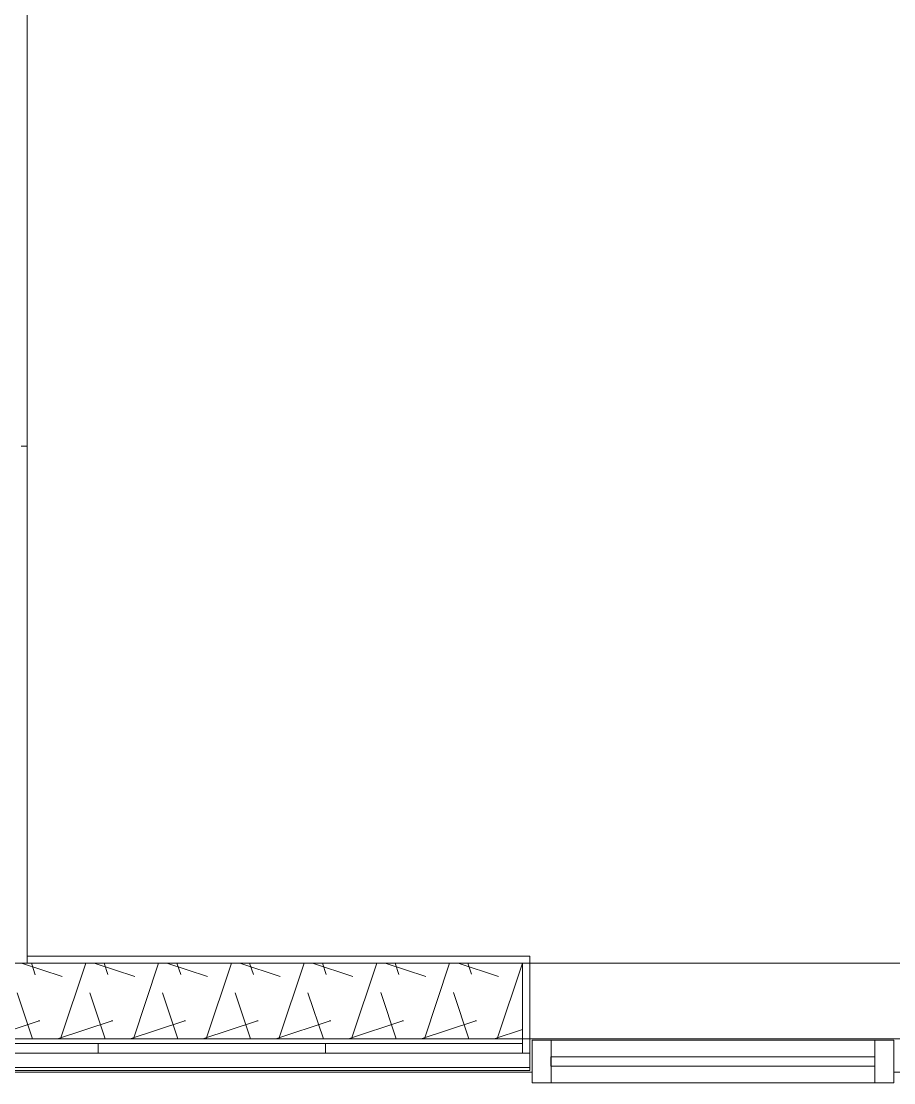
# Model space of a CAD drawing. Header units: inches. Extents: x 25369 to 33163, y -23509 to -20274.
# Drawn here: x 31675 to 31767.1, y -22799.9 to -22687.9 of the extents above; entities that cross this region are included whole.
import ezdxf

# ---------------------------------------------------------------- set-up
doc = ezdxf.new("R2010")
doc.units = ezdxf.units.IN
doc.header["$MEASUREMENT"] = 0
doc.linetypes.add('Grid Line 1_2_', pattern=[0.875, 0.5, -0.125, 0.125, -0.125])
for name, color, linetype, lineweight in [('A-GLAZ-CURT', 52, 'Continuous', 13), ('A-GLAZ-CWMG', 51, 'Continuous', 13), ('A-WALL', 113, 'Continuous', 13), ('A-WALL-PATT', 111, 'Continuous', 25), ('I-WALL', 2, 'Continuous', 13), ('L-SITE-WALL', 31, 'Continuous', 13), ('S-BEAM', 12, 'Continuous', 13), ('S-GRID', 1, 'Continuous', 9)]:
    doc.layers.add(name, color=color, linetype=linetype, lineweight=lineweight)

# ---------------------------------------------------------------- blocks, each defined once
blk = doc.blocks.new('Struct_Xcel_Sports Complex_rvt-2-Overall Floor Plan')
at = {"layer": 'L-SITE-WALL', "color": 43, "lineweight": 9}
blk.add_line((25797.83, -22798.8), (25244.39, -22798.8), dxfattribs=at)
blk = doc.blocks.new('Rectangular Mullion - Exterior 2_ x 4_5_-1142359-Overall Floor Plan')
at = {"layer": 'A-GLAZ-CWMG', "color": 7}
for p, q in [((-2, 1.5), (0, 1.5)), ((-2, -3), (-2, 1.5)), ((0, 1.5), (0, -3)), ((0, -3), (-2, -3))]:
    blk.add_line(p, q, dxfattribs=at)
blk = doc.blocks.new('Rectangular Mullion - Exterior 2_ x 4_5_-1142353-Overall Floor Plan')
at = {"layer": 'A-GLAZ-CWMG', "color": 7}
for p, q in [((0, 1.5), (-2, 1.5)), ((-2, 1.5), (-2, -3)), ((0, -3), (0, 1.5)), ((-2, -3), (0, -3))]:
    blk.add_line(p, q, dxfattribs=at)
blk = doc.blocks.new('Girt_C - 8_D-1405500-Overall Floor Plan')
at = {"layer": 'S-BEAM', "color": 43, "lineweight": 9}
for p, q in [((25836.27, -22787.3), (25797.58, -22787.3)), ((25797.58, -22795.3), (25836.27, -22795.3))]:
    blk.add_line(p, q, dxfattribs=at)
blk = doc.blocks.new('System Panel - INSULATED LOW-E GLAZING _SEE ELEVATIONS FOR U-FACTOR_ SHGC_ _ LT_-827454-Overall Floor Plan')
at = {"layer": 'A-GLAZ-CURT', "color": 7}
for p, q in [((17.09375, 1.25), (-17.09375, 1.25)), ((-17.09375, 1.25), (-17.09375, 0.25)), ((17.09375, 0.25), (17.09375, 1.25)), ((-17.09375, 0.25), (17.09375, 0.25))]:
    blk.add_line(p, q, dxfattribs=at)
at = {"layer": 'A-GLAZ-CURT', "color": 10, "lineweight": 9}
for p, q in [((-17.09375, 0.25), (-17.09375, 1.25)), ((17.09375, 1.25), (-17.09375, 1.25)), ((17.09375, 1.25), (17.09375, 0.25)), ((-17.09375, 0.25), (17.09375, 0.25))]:
    blk.add_line(p, q, dxfattribs=at)
blk = doc.blocks.new('Rectangular Mullion - Exterior 2_ x 4_5_-1060760-Overall Floor Plan')
at = {"layer": 'A-GLAZ-CWMG', "color": 43, "lineweight": 9}
for p, q in [((25834.02, -22795.43), (25799.83, -22795.43)), ((25834.02, -22799.93), (25799.83, -22799.93))]:
    blk.add_line(p, q, dxfattribs=at)

msp = doc.modelspace()

# ---------------------------------------------------------------- hatches: boundary and pattern name
at = {"layer": 'A-WALL-PATT', "lineweight": 9}
h = msp.add_hatch(dxfattribs=at)
h.set_pattern_fill('FP_17', color=253, style=0, pattern_type=2)
h.set_pattern_definition([(0, (5931.104, 0), (61.44, 15.36), [2.534, -43.546, 2.534, -43.546, -245.76]), (0, (5931.104, 0), (61.44, 15.36), [-92.16, 2.534, -89.626, 2.534, -43.546, -107.52]), (0, (5931.104, 0), (61.44, 15.36), [-230.4, 2.534, -28.186, 2.534, -74.266]), (120, (5954.144, 7.68), (-44.02215, 45.528601), [2.534, -43.546, 2.534, -43.546, -245.76]), (120, (5954.144, 7.68), (-44.02215, 45.528601), [-92.16, 2.534, -89.626, 2.534, -43.546, -107.52]), (120, (5954.144, 7.68), (-44.02215, 45.528601), [-230.4, 2.534, -28.186, 2.534, -74.266]), (240, (5961.824, 38.4), (-17.41785, -60.888601), [2.534, -43.546, 2.534, -43.546, -245.76]), (240, (5961.824, 38.4), (-17.41785, -60.888601), [-92.16, 2.534, -89.626, 2.534, -43.546, -107.52]), (240, (5961.824, 38.4), (-17.41785, -60.888601), [-230.4, 2.534, -28.186, 2.534, -74.266])])
h.paths.add_polyline_path([(31675.62, -22787.3), (31675.62, -22606.18), (31674.99, -22606.18), (31674.99, -22787.3)], flags=0)
h = msp.add_hatch(dxfattribs=at)
h.set_pattern_fill('FP_18', color=253, style=0, pattern_type=2)
h.set_pattern_definition([(161.57, (5932.064, 0.96), (-7.6802237, -0.0009796), [0, -54.643, 6.067, 0]), (18.43, (5930.144, 0.96), (-7.6802237, 0.0009796), [0, -54.643, 6.067, 0]), (108.43, (5932.064, 0.96), (3.8382953, -19.20136532), [18.211, -42.499]), (71.57, (5930.144, 0.96), (3.8382953, 19.20136532), [18.211, -42.499])])
h.paths.add_polyline_path([(31727.93, -22795.3), (31727.93, -22787.3), (31615.93, -22787.3), (31615.93, -22795.3), (31698.5, -22795.3)], flags=0)
h = msp.add_hatch(dxfattribs=at)
h.set_pattern_fill('FP_20', color=253, style=0, pattern_type=2)
h.set_pattern_definition([(0, (5931.104, 0), (30.72, 7.68), [2.534, -20.506, 2.534, -20.506, -122.88]), (0, (5931.104, 0), (30.72, 7.68), [-46.08, 2.534, -43.546, 2.534, -20.506, -53.76]), (0, (5931.104, 0), (30.72, 7.68), [-115.2, 2.534, -12.826, 2.534, -35.866]), (120, (5942.624, 3.84), (-22.0110751, 22.7643004), [2.534, -20.506, 2.534, -20.506, -122.88]), (120, (5942.624, 3.84), (-22.0110751, 22.7643004), [-46.08, 2.534, -43.546, 2.534, -20.506, -53.76]), (120, (5942.624, 3.84), (-22.0110751, 22.7643004), [-115.2, 2.534, -12.826, 2.534, -35.866]), (240, (5946.464, 19.2), (-8.7089249, -30.4443004), [2.534, -20.506, 2.534, -20.506, -122.88]), (240, (5946.464, 19.2), (-8.7089249, -30.4443004), [-46.08, 2.534, -43.546, 2.534, -20.506, -53.76]), (240, (5946.464, 19.2), (-8.7089249, -30.4443004), [-115.2, 2.534, -12.826, 2.534, -35.866])])
h.paths.add_polyline_path([(31727.93, -22795.8), (31727.93, -22795.3), (31615.93, -22795.3), (31615.93, -22795.8), (31698.5, -22795.8)], flags=0)
h = msp.add_hatch(dxfattribs=at)
h.set_pattern_fill('FP_21', color=253, style=0, pattern_type=2)
h.set_pattern_definition([(0, (5931.104, 0), (0, 24), []), (90, (5931.104, 0), (-24, 1e-15), [])])
h.paths.add_polyline_path([(31663.41, -22796.8), (31727.93, -22796.8), (31727.93, -22795.8), (31615.93, -22795.8), (31615.93, -22796.8), (31645.86, -22796.8)], flags=0)

# ---------------------------------------------------------------- linework, layer by layer
at = {"layer": 'A-WALL', "color": 7}
for p, q in [((31728.68, -22786.55), (31675.62, -22786.55)), ((31675.62, -22786.55), (31675.62, -22787.3)), ((31728.68, -22798.62), (31728.68, -22786.55)), ((31727.93, -22787.3), (31626.49, -22787.3)), ((31727.93, -22796.8), (31727.93, -22787.3)), ((31727.93, -22795.3), (31615.93, -22795.3)), ((31727.93, -22795.8), (31615.93, -22795.8)), ((31728.68, -22796.8), (31615.18, -22796.8)), ((31728.68, -22798.3), (31615.18, -22798.3)), ((31615.18, -22798.62), (31728.68, -22798.62))]:
    msp.add_line(p, q, dxfattribs=at)
at = {"layer": 'I-WALL', "color": 7}
msp.add_line((31675.62, -22786.55), (31675.62, -22606.8), dxfattribs=at)
at = {"layer": 'L-SITE-WALL', "color": 43, "lineweight": 9}
for p, q in [((31175.49, -22798.8), (31728.93, -22798.8)), ((31767.12, -22798.8), (31912.12, -22798.8))]:
    msp.add_line(p, q, dxfattribs=at)
at = {"layer": 'S-GRID', "linetype": 'Grid Line 1_2_'}
for p, q in [((32358.45, -22787.3), (27402.46, -22787.3)), ((32650.17, -22787.3), (27721.31, -22787.3)), ((32262.45, -22795.3), (27498.46, -22795.3)), ((32554.17, -22795.3), (27846.62, -22795.3))]:
    msp.add_line(p, q, dxfattribs=at)

# ---------------------------------------------------------------- block references
at = {"color": 250, "lineweight": 5}
msp.add_blockref('Struct_Xcel_Sports Complex_rvt-2-Overall Floor Plan', (5931.1, 0), dxfattribs=at)
at = {"layer": 'A-GLAZ-CURT', "color": 10, "lineweight": 9}
msp.add_blockref('System Panel - INSULATED LOW-E GLAZING _SEE ELEVATIONS FOR U-FACTOR_ SHGC_ _ LT_-827454-Overall Floor Plan', (31748.02, -22798.43), dxfattribs=at)
at = {"layer": 'A-GLAZ-CWMG', "color": 43, "lineweight": 9, "rotation": 180}
msp.add_blockref('Rectangular Mullion - Exterior 2_ x 4_5_-1142353-Overall Floor Plan', (31728.93, -22798.43), dxfattribs=at)
at = {"layer": 'A-GLAZ-CWMG', "color": 43, "lineweight": 9}
msp.add_blockref('Rectangular Mullion - Exterior 2_ x 4_5_-1060760-Overall Floor Plan', (5931.1, 0), dxfattribs=at)
at = {"layer": 'A-GLAZ-CWMG', "color": 43, "lineweight": 9, "extrusion": (0, 0, -1), "rotation": 180}
msp.add_blockref('Rectangular Mullion - Exterior 2_ x 4_5_-1142359-Overall Floor Plan', (-31767.12, -22798.43), dxfattribs=at)
at = {"layer": 'S-BEAM', "color": 43, "lineweight": 9}
msp.add_blockref('Girt_C - 8_D-1405500-Overall Floor Plan', (5931.1, 0), dxfattribs=at)

doc.saveas('drawing.dxf')
